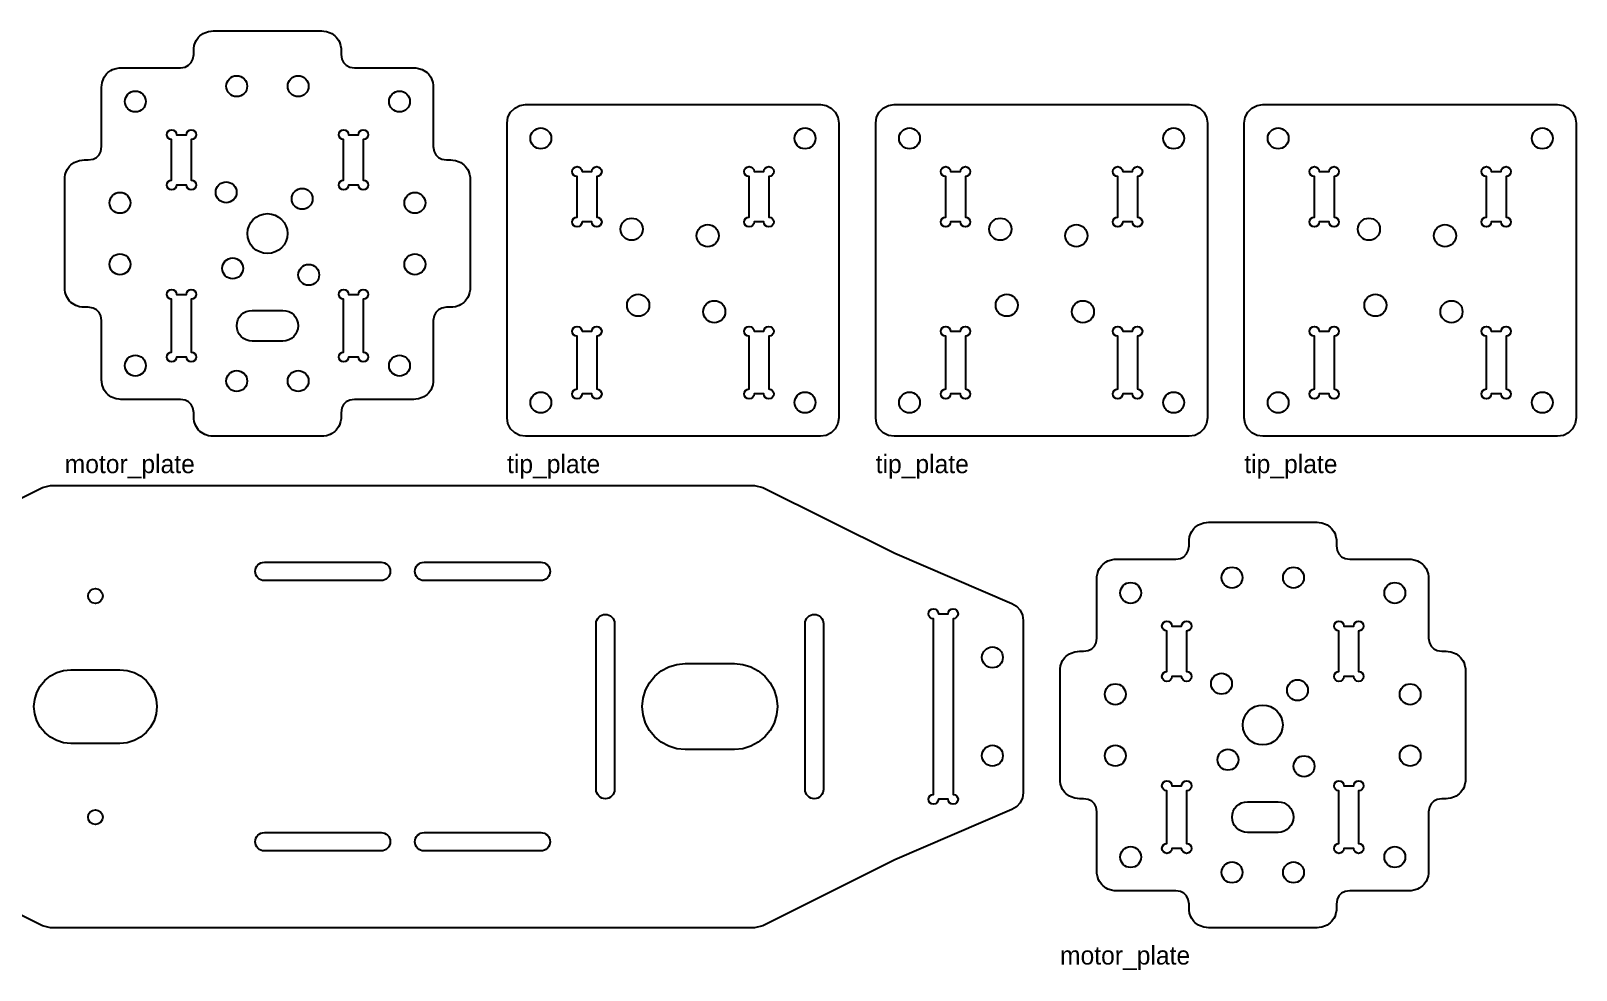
# Model space of a CAD drawing. Header units: millimetres. Extents: x 0 to 390, y -7 to 206.
# Drawn here: x 138.5 to 390, y -6.9 to 146 of the extents above; entities that cross this region are included whole.
import ezdxf

# ---------------------------------------------------------------- set-up
doc = ezdxf.new("R2010")
doc.units = ezdxf.units.MM
for name, color, linetype in [('CUT_INNER', 5, 'Continuous'), ('CUT_OUTER', 1, 'Continuous'), ('NOTES', 7, 'Continuous')]:
    doc.layers.add(name, color=color, linetype=linetype)

msp = doc.modelspace()

# ---------------------------------------------------------------- linework, layer by layer
at = {"layer": 'CUT_INNER'}
for points in [[(161.97, 120.33), (161.71, 120.16), (161.4, 120.1), (161.09, 120.16), (160.83, 120.33), (160.66, 120.59), (160.6, 120.9), (160.66, 121.21), (160.83, 121.47), (161.09, 121.64), (161.4, 121.7), (161.4, 128.3), (161.09, 128.36), (160.83, 128.53), (160.66, 128.79), (160.6, 129.1), (160.66, 129.41), (160.83, 129.67), (161.09, 129.84), (161.4, 129.9), (161.71, 129.84), (161.97, 129.67), (162.14, 129.41), (162.2, 129.1), (163.8, 129.1), (163.86, 129.41), (164.03, 129.67), (164.29, 129.84), (164.6, 129.9), (164.91, 129.84), (165.17, 129.67), (165.34, 129.41), (165.4, 129.1), (165.34, 128.79), (165.17, 128.53), (164.91, 128.36), (164.6, 128.3), (164.6, 121.7), (164.91, 121.64), (165.17, 121.47), (165.34, 121.21), (165.4, 120.9), (165.34, 120.59), (165.17, 120.33), (164.91, 120.16), (164.6, 120.1), (164.29, 120.16), (164.03, 120.33), (163.86, 120.59), (163.8, 120.9), (162.2, 120.9), (162.14, 120.59)], [(189.97, 120.33), (189.71, 120.16), (189.4, 120.1), (189.09, 120.16), (188.83, 120.33), (188.66, 120.59), (188.6, 120.9), (188.66, 121.21), (188.83, 121.47), (189.09, 121.64), (189.4, 121.7), (189.4, 128.3), (189.09, 128.36), (188.83, 128.53), (188.66, 128.79), (188.6, 129.1), (188.66, 129.41), (188.83, 129.67), (189.09, 129.84), (189.4, 129.9), (189.71, 129.84), (189.97, 129.67), (190.14, 129.41), (190.2, 129.1), (191.8, 129.1), (191.86, 129.41), (192.03, 129.67), (192.29, 129.84), (192.6, 129.9), (192.91, 129.84), (193.17, 129.67), (193.34, 129.41), (193.4, 129.1), (193.34, 128.79), (193.17, 128.53), (192.91, 128.36), (192.6, 128.3), (192.6, 121.7), (192.91, 121.64), (193.17, 121.47), (193.34, 121.21), (193.4, 120.9), (193.34, 120.59), (193.17, 120.33), (192.91, 120.16), (192.6, 120.1), (192.29, 120.16), (192.03, 120.33), (191.86, 120.59), (191.8, 120.9), (190.2, 120.9), (190.14, 120.59)], [(227.97, 114.33), (227.71, 114.16), (227.4, 114.1), (227.09, 114.16), (226.83, 114.33), (226.66, 114.59), (226.6, 114.9), (226.66, 115.21), (226.83, 115.47), (227.09, 115.64), (227.4, 115.7), (227.4, 122.3), (227.09, 122.36), (226.83, 122.53), (226.66, 122.79), (226.6, 123.1), (226.66, 123.41), (226.83, 123.67), (227.09, 123.84), (227.4, 123.9), (227.71, 123.84), (227.97, 123.67), (228.14, 123.41), (228.2, 123.1), (229.8, 123.1), (229.86, 123.41), (230.03, 123.67), (230.29, 123.84), (230.6, 123.9), (230.91, 123.84), (231.17, 123.67), (231.34, 123.41), (231.4, 123.1), (231.34, 122.79), (231.17, 122.53), (230.91, 122.36), (230.6, 122.3), (230.6, 115.7), (230.91, 115.64), (231.17, 115.47), (231.34, 115.21), (231.4, 114.9), (231.34, 114.59), (231.17, 114.33), (230.91, 114.16), (230.6, 114.1), (230.29, 114.16), (230.03, 114.33), (229.86, 114.59), (229.8, 114.9), (228.2, 114.9), (228.14, 114.59)], [(255.97, 114.33), (255.71, 114.16), (255.4, 114.1), (255.09, 114.16), (254.83, 114.33), (254.66, 114.59), (254.6, 114.9), (254.66, 115.21), (254.83, 115.47), (255.09, 115.64), (255.4, 115.7), (255.4, 122.3), (255.09, 122.36), (254.83, 122.53), (254.66, 122.79), (254.6, 123.1), (254.66, 123.41), (254.83, 123.67), (255.09, 123.84), (255.4, 123.9), (255.71, 123.84), (255.97, 123.67), (256.14, 123.41), (256.2, 123.1), (257.8, 123.1), (257.86, 123.41), (258.03, 123.67), (258.29, 123.84), (258.6, 123.9), (258.91, 123.84), (259.17, 123.67), (259.34, 123.41), (259.4, 123.1), (259.34, 122.79), (259.17, 122.53), (258.91, 122.36), (258.6, 122.3), (258.6, 115.7), (258.91, 115.64), (259.17, 115.47), (259.34, 115.21), (259.4, 114.9), (259.34, 114.59), (259.17, 114.33), (258.91, 114.16), (258.6, 114.1), (258.29, 114.16), (258.03, 114.33), (257.86, 114.59), (257.8, 114.9), (256.2, 114.9), (256.14, 114.59)], [(287.97, 114.33), (287.71, 114.16), (287.4, 114.1), (287.09, 114.16), (286.83, 114.33), (286.66, 114.59), (286.6, 114.9), (286.66, 115.21), (286.83, 115.47), (287.09, 115.64), (287.4, 115.7), (287.4, 122.3), (287.09, 122.36), (286.83, 122.53), (286.66, 122.79), (286.6, 123.1), (286.66, 123.41), (286.83, 123.67), (287.09, 123.84), (287.4, 123.9), (287.71, 123.84), (287.97, 123.67), (288.14, 123.41), (288.2, 123.1), (289.8, 123.1), (289.86, 123.41), (290.03, 123.67), (290.29, 123.84), (290.6, 123.9), (290.91, 123.84), (291.17, 123.67), (291.34, 123.41), (291.4, 123.1), (291.34, 122.79), (291.17, 122.53), (290.91, 122.36), (290.6, 122.3), (290.6, 115.7), (290.91, 115.64), (291.17, 115.47), (291.34, 115.21), (291.4, 114.9), (291.34, 114.59), (291.17, 114.33), (290.91, 114.16), (290.6, 114.1), (290.29, 114.16), (290.03, 114.33), (289.86, 114.59), (289.8, 114.9), (288.2, 114.9), (288.14, 114.59)], [(315.97, 114.33), (315.71, 114.16), (315.4, 114.1), (315.09, 114.16), (314.83, 114.33), (314.66, 114.59), (314.6, 114.9), (314.66, 115.21), (314.83, 115.47), (315.09, 115.64), (315.4, 115.7), (315.4, 122.3), (315.09, 122.36), (314.83, 122.53), (314.66, 122.79), (314.6, 123.1), (314.66, 123.41), (314.83, 123.67), (315.09, 123.84), (315.4, 123.9), (315.71, 123.84), (315.97, 123.67), (316.14, 123.41), (316.2, 123.1), (317.8, 123.1), (317.86, 123.41), (318.03, 123.67), (318.29, 123.84), (318.6, 123.9), (318.91, 123.84), (319.17, 123.67), (319.34, 123.41), (319.4, 123.1), (319.34, 122.79), (319.17, 122.53), (318.91, 122.36), (318.6, 122.3), (318.6, 115.7), (318.91, 115.64), (319.17, 115.47), (319.34, 115.21), (319.4, 114.9), (319.34, 114.59), (319.17, 114.33), (318.91, 114.16), (318.6, 114.1), (318.29, 114.16), (318.03, 114.33), (317.86, 114.59), (317.8, 114.9), (316.2, 114.9), (316.14, 114.59)], [(347.97, 114.33), (347.71, 114.16), (347.4, 114.1), (347.09, 114.16), (346.83, 114.33), (346.66, 114.59), (346.6, 114.9), (346.66, 115.21), (346.83, 115.47), (347.09, 115.64), (347.4, 115.7), (347.4, 122.3), (347.09, 122.36), (346.83, 122.53), (346.66, 122.79), (346.6, 123.1), (346.66, 123.41), (346.83, 123.67), (347.09, 123.84), (347.4, 123.9), (347.71, 123.84), (347.97, 123.67), (348.14, 123.41), (348.2, 123.1), (349.8, 123.1), (349.86, 123.41), (350.03, 123.67), (350.29, 123.84), (350.6, 123.9), (350.91, 123.84), (351.17, 123.67), (351.34, 123.41), (351.4, 123.1), (351.34, 122.79), (351.17, 122.53), (350.91, 122.36), (350.6, 122.3), (350.6, 115.7), (350.91, 115.64), (351.17, 115.47), (351.34, 115.21), (351.4, 114.9), (351.34, 114.59), (351.17, 114.33), (350.91, 114.16), (350.6, 114.1), (350.29, 114.16), (350.03, 114.33), (349.86, 114.59), (349.8, 114.9), (348.2, 114.9), (348.14, 114.59)], [(375.97, 114.33), (375.71, 114.16), (375.4, 114.1), (375.09, 114.16), (374.83, 114.33), (374.66, 114.59), (374.6, 114.9), (374.66, 115.21), (374.83, 115.47), (375.09, 115.64), (375.4, 115.7), (375.4, 122.3), (375.09, 122.36), (374.83, 122.53), (374.66, 122.79), (374.6, 123.1), (374.66, 123.41), (374.83, 123.67), (375.09, 123.84), (375.4, 123.9), (375.71, 123.84), (375.97, 123.67), (376.14, 123.41), (376.2, 123.1), (377.8, 123.1), (377.86, 123.41), (378.03, 123.67), (378.29, 123.84), (378.6, 123.9), (378.91, 123.84), (379.17, 123.67), (379.34, 123.41), (379.4, 123.1), (379.34, 122.79), (379.17, 122.53), (378.91, 122.36), (378.6, 122.3), (378.6, 115.7), (378.91, 115.64), (379.17, 115.47), (379.34, 115.21), (379.4, 114.9), (379.34, 114.59), (379.17, 114.33), (378.91, 114.16), (378.6, 114.1), (378.29, 114.16), (378.03, 114.33), (377.86, 114.59), (377.8, 114.9), (376.2, 114.9), (376.14, 114.59)], [(161.97, 92.33), (161.71, 92.16), (161.4, 92.1), (161.09, 92.16), (160.83, 92.33), (160.66, 92.59), (160.6, 92.9), (160.66, 93.21), (160.83, 93.47), (161.09, 93.64), (161.4, 93.7), (161.4, 102.3), (161.09, 102.36), (160.83, 102.53), (160.66, 102.79), (160.6, 103.1), (160.66, 103.41), (160.83, 103.67), (161.09, 103.84), (161.4, 103.9), (161.71, 103.84), (161.97, 103.67), (162.14, 103.41), (162.2, 103.1), (163.8, 103.1), (163.86, 103.41), (164.03, 103.67), (164.29, 103.84), (164.6, 103.9), (164.91, 103.84), (165.17, 103.67), (165.34, 103.41), (165.4, 103.1), (165.34, 102.79), (165.17, 102.53), (164.91, 102.36), (164.6, 102.3), (164.6, 93.7), (164.91, 93.64), (165.17, 93.47), (165.34, 93.21), (165.4, 92.9), (165.34, 92.59), (165.17, 92.33), (164.91, 92.16), (164.6, 92.1), (164.29, 92.16), (164.03, 92.33), (163.86, 92.59), (163.8, 92.9), (162.2, 92.9), (162.14, 92.59)], [(189.97, 92.33), (189.71, 92.16), (189.4, 92.1), (189.09, 92.16), (188.83, 92.33), (188.66, 92.59), (188.6, 92.9), (188.66, 93.21), (188.83, 93.47), (189.09, 93.64), (189.4, 93.7), (189.4, 102.3), (189.09, 102.36), (188.83, 102.53), (188.66, 102.79), (188.6, 103.1), (188.66, 103.41), (188.83, 103.67), (189.09, 103.84), (189.4, 103.9), (189.71, 103.84), (189.97, 103.67), (190.14, 103.41), (190.2, 103.1), (191.8, 103.1), (191.86, 103.41), (192.03, 103.67), (192.29, 103.84), (192.6, 103.9), (192.91, 103.84), (193.17, 103.67), (193.34, 103.41), (193.4, 103.1), (193.34, 102.79), (193.17, 102.53), (192.91, 102.36), (192.6, 102.3), (192.6, 93.7), (192.91, 93.64), (193.17, 93.47), (193.34, 93.21), (193.4, 92.9), (193.34, 92.59), (193.17, 92.33), (192.91, 92.16), (192.6, 92.1), (192.29, 92.16), (192.03, 92.33), (191.86, 92.59), (191.8, 92.9), (190.2, 92.9), (190.14, 92.59)], [(179.5, 100.5), (179.99, 100.45), (180.46, 100.31), (180.89, 100.08), (181.27, 99.77), (181.58, 99.39), (181.81, 98.96), (181.95, 98.49), (182, 98), (181.95, 97.51), (181.81, 97.04), (181.58, 96.61), (181.27, 96.23), (180.89, 95.92), (180.46, 95.69), (179.99, 95.55), (179.5, 95.5), (174.5, 95.5), (174.01, 95.55), (173.54, 95.69), (173.11, 95.92), (172.73, 96.23), (172.42, 96.61), (172.19, 97.04), (172.05, 97.51), (172, 98), (172.05, 98.49), (172.19, 98.96), (172.42, 99.39), (172.73, 99.77), (173.11, 100.08), (173.54, 100.31), (174.01, 100.45), (174.5, 100.5)], [(227.97, 86.33), (227.71, 86.16), (227.4, 86.1), (227.09, 86.16), (226.83, 86.33), (226.66, 86.59), (226.6, 86.9), (226.66, 87.21), (226.83, 87.47), (227.09, 87.64), (227.4, 87.7), (227.4, 96.3), (227.09, 96.36), (226.83, 96.53), (226.66, 96.79), (226.6, 97.1), (226.66, 97.41), (226.83, 97.67), (227.09, 97.84), (227.4, 97.9), (227.71, 97.84), (227.97, 97.67), (228.14, 97.41), (228.2, 97.1), (229.8, 97.1), (229.86, 97.41), (230.03, 97.67), (230.29, 97.84), (230.6, 97.9), (230.91, 97.84), (231.17, 97.67), (231.34, 97.41), (231.4, 97.1), (231.34, 96.79), (231.17, 96.53), (230.91, 96.36), (230.6, 96.3), (230.6, 87.7), (230.91, 87.64), (231.17, 87.47), (231.34, 87.21), (231.4, 86.9), (231.34, 86.59), (231.17, 86.33), (230.91, 86.16), (230.6, 86.1), (230.29, 86.16), (230.03, 86.33), (229.86, 86.59), (229.8, 86.9), (228.2, 86.9), (228.14, 86.59)], [(255.97, 86.33), (255.71, 86.16), (255.4, 86.1), (255.09, 86.16), (254.83, 86.33), (254.66, 86.59), (254.6, 86.9), (254.66, 87.21), (254.83, 87.47), (255.09, 87.64), (255.4, 87.7), (255.4, 96.3), (255.09, 96.36), (254.83, 96.53), (254.66, 96.79), (254.6, 97.1), (254.66, 97.41), (254.83, 97.67), (255.09, 97.84), (255.4, 97.9), (255.71, 97.84), (255.97, 97.67), (256.14, 97.41), (256.2, 97.1), (257.8, 97.1), (257.86, 97.41), (258.03, 97.67), (258.29, 97.84), (258.6, 97.9), (258.91, 97.84), (259.17, 97.67), (259.34, 97.41), (259.4, 97.1), (259.34, 96.79), (259.17, 96.53), (258.91, 96.36), (258.6, 96.3), (258.6, 87.7), (258.91, 87.64), (259.17, 87.47), (259.34, 87.21), (259.4, 86.9), (259.34, 86.59), (259.17, 86.33), (258.91, 86.16), (258.6, 86.1), (258.29, 86.16), (258.03, 86.33), (257.86, 86.59), (257.8, 86.9), (256.2, 86.9), (256.14, 86.59)], [(287.97, 86.33), (287.71, 86.16), (287.4, 86.1), (287.09, 86.16), (286.83, 86.33), (286.66, 86.59), (286.6, 86.9), (286.66, 87.21), (286.83, 87.47), (287.09, 87.64), (287.4, 87.7), (287.4, 96.3), (287.09, 96.36), (286.83, 96.53), (286.66, 96.79), (286.6, 97.1), (286.66, 97.41), (286.83, 97.67), (287.09, 97.84), (287.4, 97.9), (287.71, 97.84), (287.97, 97.67), (288.14, 97.41), (288.2, 97.1), (289.8, 97.1), (289.86, 97.41), (290.03, 97.67), (290.29, 97.84), (290.6, 97.9), (290.91, 97.84), (291.17, 97.67), (291.34, 97.41), (291.4, 97.1), (291.34, 96.79), (291.17, 96.53), (290.91, 96.36), (290.6, 96.3), (290.6, 87.7), (290.91, 87.64), (291.17, 87.47), (291.34, 87.21), (291.4, 86.9), (291.34, 86.59), (291.17, 86.33), (290.91, 86.16), (290.6, 86.1), (290.29, 86.16), (290.03, 86.33), (289.86, 86.59), (289.8, 86.9), (288.2, 86.9), (288.14, 86.59)], [(315.97, 86.33), (315.71, 86.16), (315.4, 86.1), (315.09, 86.16), (314.83, 86.33), (314.66, 86.59), (314.6, 86.9), (314.66, 87.21), (314.83, 87.47), (315.09, 87.64), (315.4, 87.7), (315.4, 96.3), (315.09, 96.36), (314.83, 96.53), (314.66, 96.79), (314.6, 97.1), (314.66, 97.41), (314.83, 97.67), (315.09, 97.84), (315.4, 97.9), (315.71, 97.84), (315.97, 97.67), (316.14, 97.41), (316.2, 97.1), (317.8, 97.1), (317.86, 97.41), (318.03, 97.67), (318.29, 97.84), (318.6, 97.9), (318.91, 97.84), (319.17, 97.67), (319.34, 97.41), (319.4, 97.1), (319.34, 96.79), (319.17, 96.53), (318.91, 96.36), (318.6, 96.3), (318.6, 87.7), (318.91, 87.64), (319.17, 87.47), (319.34, 87.21), (319.4, 86.9), (319.34, 86.59), (319.17, 86.33), (318.91, 86.16), (318.6, 86.1), (318.29, 86.16), (318.03, 86.33), (317.86, 86.59), (317.8, 86.9), (316.2, 86.9), (316.14, 86.59)], [(347.97, 86.33), (347.71, 86.16), (347.4, 86.1), (347.09, 86.16), (346.83, 86.33), (346.66, 86.59), (346.6, 86.9), (346.66, 87.21), (346.83, 87.47), (347.09, 87.64), (347.4, 87.7), (347.4, 96.3), (347.09, 96.36), (346.83, 96.53), (346.66, 96.79), (346.6, 97.1), (346.66, 97.41), (346.83, 97.67), (347.09, 97.84), (347.4, 97.9), (347.71, 97.84), (347.97, 97.67), (348.14, 97.41), (348.2, 97.1), (349.8, 97.1), (349.86, 97.41), (350.03, 97.67), (350.29, 97.84), (350.6, 97.9), (350.91, 97.84), (351.17, 97.67), (351.34, 97.41), (351.4, 97.1), (351.34, 96.79), (351.17, 96.53), (350.91, 96.36), (350.6, 96.3), (350.6, 87.7), (350.91, 87.64), (351.17, 87.47), (351.34, 87.21), (351.4, 86.9), (351.34, 86.59), (351.17, 86.33), (350.91, 86.16), (350.6, 86.1), (350.29, 86.16), (350.03, 86.33), (349.86, 86.59), (349.8, 86.9), (348.2, 86.9), (348.14, 86.59)], [(375.97, 86.33), (375.71, 86.16), (375.4, 86.1), (375.09, 86.16), (374.83, 86.33), (374.66, 86.59), (374.6, 86.9), (374.66, 87.21), (374.83, 87.47), (375.09, 87.64), (375.4, 87.7), (375.4, 96.3), (375.09, 96.36), (374.83, 96.53), (374.66, 96.79), (374.6, 97.1), (374.66, 97.41), (374.83, 97.67), (375.09, 97.84), (375.4, 97.9), (375.71, 97.84), (375.97, 97.67), (376.14, 97.41), (376.2, 97.1), (377.8, 97.1), (377.86, 97.41), (378.03, 97.67), (378.29, 97.84), (378.6, 97.9), (378.91, 97.84), (379.17, 97.67), (379.34, 97.41), (379.4, 97.1), (379.34, 96.79), (379.17, 96.53), (378.91, 96.36), (378.6, 96.3), (378.6, 87.7), (378.91, 87.64), (379.17, 87.47), (379.34, 87.21), (379.4, 86.9), (379.34, 86.59), (379.17, 86.33), (378.91, 86.16), (378.6, 86.1), (378.29, 86.16), (378.03, 86.33), (377.86, 86.59), (377.8, 86.9), (376.2, 86.9), (376.14, 86.59)], [(195.5, 59.5), (195.79, 59.47), (196.07, 59.39), (196.33, 59.25), (196.56, 59.06), (196.75, 58.83), (196.89, 58.57), (196.97, 58.29), (197, 58), (196.97, 57.71), (196.89, 57.43), (196.75, 57.17), (196.56, 56.94), (196.33, 56.75), (196.07, 56.61), (195.79, 56.53), (195.5, 56.5), (176.5, 56.5), (176.21, 56.53), (175.93, 56.61), (175.67, 56.75), (175.44, 56.94), (175.25, 57.17), (175.11, 57.43), (175.03, 57.71), (175, 58), (175.03, 58.29), (175.11, 58.57), (175.25, 58.83), (175.44, 59.06), (175.67, 59.25), (175.93, 59.39), (176.21, 59.47), (176.5, 59.5)], [(221.5, 59.5), (221.79, 59.47), (222.07, 59.39), (222.33, 59.25), (222.56, 59.06), (222.75, 58.83), (222.89, 58.57), (222.97, 58.29), (223, 58), (222.97, 57.71), (222.89, 57.43), (222.75, 57.17), (222.56, 56.94), (222.33, 56.75), (222.07, 56.61), (221.79, 56.53), (221.5, 56.5), (202.5, 56.5), (202.21, 56.53), (201.93, 56.61), (201.67, 56.75), (201.44, 56.94), (201.25, 57.17), (201.11, 57.43), (201.03, 57.71), (201, 58), (201.03, 58.29), (201.11, 58.57), (201.25, 58.83), (201.44, 59.06), (201.67, 59.25), (201.93, 59.39), (202.21, 59.47), (202.5, 59.5)], [(230.5, 49.5), (230.53, 49.79), (230.61, 50.07), (230.75, 50.33), (230.94, 50.56), (231.17, 50.75), (231.43, 50.89), (231.71, 50.97), (232, 51), (232.29, 50.97), (232.57, 50.89), (232.83, 50.75), (233.06, 50.56), (233.25, 50.33), (233.39, 50.07), (233.47, 49.79), (233.5, 49.5), (233.5, 22.5), (233.47, 22.21), (233.39, 21.93), (233.25, 21.67), (233.06, 21.44), (232.83, 21.25), (232.57, 21.11), (232.29, 21.03), (232, 21), (231.71, 21.03), (231.43, 21.11), (231.17, 21.25), (230.94, 21.44), (230.75, 21.67), (230.61, 21.93), (230.53, 22.21), (230.5, 22.5)], [(264.5, 49.5), (264.53, 49.79), (264.61, 50.07), (264.75, 50.33), (264.94, 50.56), (265.17, 50.75), (265.43, 50.89), (265.71, 50.97), (266, 51), (266.29, 50.97), (266.57, 50.89), (266.83, 50.75), (267.06, 50.56), (267.25, 50.33), (267.39, 50.07), (267.47, 49.79), (267.5, 49.5), (267.5, 22.5), (267.47, 22.21), (267.39, 21.93), (267.25, 21.67), (267.06, 21.44), (266.83, 21.25), (266.57, 21.11), (266.29, 21.03), (266, 21), (265.71, 21.03), (265.43, 21.11), (265.17, 21.25), (264.94, 21.44), (264.75, 21.67), (264.61, 21.93), (264.53, 22.21), (264.5, 22.5)], [(285.97, 20.33), (285.71, 20.16), (285.4, 20.1), (285.09, 20.16), (284.83, 20.33), (284.66, 20.59), (284.6, 20.9), (284.66, 21.21), (284.83, 21.47), (285.09, 21.64), (285.4, 21.7), (285.4, 50.3), (285.09, 50.36), (284.83, 50.53), (284.66, 50.79), (284.6, 51.1), (284.66, 51.41), (284.83, 51.67), (285.09, 51.84), (285.4, 51.9), (285.71, 51.84), (285.97, 51.67), (286.14, 51.41), (286.2, 51.1), (287.8, 51.1), (287.86, 51.41), (288.03, 51.67), (288.29, 51.84), (288.6, 51.9), (288.91, 51.84), (289.17, 51.67), (289.34, 51.41), (289.4, 51.1), (289.34, 50.79), (289.17, 50.53), (288.91, 50.36), (288.6, 50.3), (288.6, 21.7), (288.91, 21.64), (289.17, 21.47), (289.34, 21.21), (289.4, 20.9), (289.34, 20.59), (289.17, 20.33), (288.91, 20.16), (288.6, 20.1), (288.29, 20.16), (288.03, 20.33), (287.86, 20.59), (287.8, 20.9), (286.2, 20.9), (286.14, 20.59)], [(323.97, 40.33), (323.71, 40.16), (323.4, 40.1), (323.09, 40.16), (322.83, 40.33), (322.66, 40.59), (322.6, 40.9), (322.66, 41.21), (322.83, 41.47), (323.09, 41.64), (323.4, 41.7), (323.4, 48.3), (323.09, 48.36), (322.83, 48.53), (322.66, 48.79), (322.6, 49.1), (322.66, 49.41), (322.83, 49.67), (323.09, 49.84), (323.4, 49.9), (323.71, 49.84), (323.97, 49.67), (324.14, 49.41), (324.2, 49.1), (325.8, 49.1), (325.86, 49.41), (326.03, 49.67), (326.29, 49.84), (326.6, 49.9), (326.91, 49.84), (327.17, 49.67), (327.34, 49.41), (327.4, 49.1), (327.34, 48.79), (327.17, 48.53), (326.91, 48.36), (326.6, 48.3), (326.6, 41.7), (326.91, 41.64), (327.17, 41.47), (327.34, 41.21), (327.4, 40.9), (327.34, 40.59), (327.17, 40.33), (326.91, 40.16), (326.6, 40.1), (326.29, 40.16), (326.03, 40.33), (325.86, 40.59), (325.8, 40.9), (324.2, 40.9), (324.14, 40.59)], [(351.97, 40.33), (351.71, 40.16), (351.4, 40.1), (351.09, 40.16), (350.83, 40.33), (350.66, 40.59), (350.6, 40.9), (350.66, 41.21), (350.83, 41.47), (351.09, 41.64), (351.4, 41.7), (351.4, 48.3), (351.09, 48.36), (350.83, 48.53), (350.66, 48.79), (350.6, 49.1), (350.66, 49.41), (350.83, 49.67), (351.09, 49.84), (351.4, 49.9), (351.71, 49.84), (351.97, 49.67), (352.14, 49.41), (352.2, 49.1), (353.8, 49.1), (353.86, 49.41), (354.03, 49.67), (354.29, 49.84), (354.6, 49.9), (354.91, 49.84), (355.17, 49.67), (355.34, 49.41), (355.4, 49.1), (355.34, 48.79), (355.17, 48.53), (354.91, 48.36), (354.6, 48.3), (354.6, 41.7), (354.91, 41.64), (355.17, 41.47), (355.34, 41.21), (355.4, 40.9), (355.34, 40.59), (355.17, 40.33), (354.91, 40.16), (354.6, 40.1), (354.29, 40.16), (354.03, 40.33), (353.86, 40.59), (353.8, 40.9), (352.2, 40.9), (352.14, 40.59)], [(253, 43), (254.37, 42.87), (255.68, 42.47), (256.89, 41.82), (257.95, 40.95), (258.82, 39.89), (259.47, 38.68), (259.87, 37.37), (260, 36), (259.87, 34.63), (259.47, 33.32), (258.82, 32.11), (257.95, 31.05), (256.89, 30.18), (255.68, 29.53), (254.37, 29.13), (253, 29), (245, 29), (243.63, 29.13), (242.32, 29.53), (241.11, 30.18), (240.05, 31.05), (239.18, 32.11), (238.53, 33.32), (238.13, 34.63), (238, 36), (238.13, 37.37), (238.53, 38.68), (239.18, 39.89), (240.05, 40.95), (241.11, 41.82), (242.32, 42.47), (243.63, 42.87), (245, 43)], [(153, 42), (154.17, 41.88), (155.3, 41.54), (156.33, 40.99), (157.24, 40.24), (157.99, 39.33), (158.54, 38.3), (158.88, 37.17), (159, 36), (158.88, 34.83), (158.54, 33.7), (157.99, 32.67), (157.24, 31.76), (156.33, 31.01), (155.3, 30.46), (154.17, 30.12), (153, 30), (145, 30), (143.83, 30.12), (142.7, 30.46), (141.67, 31.01), (140.76, 31.76), (140.01, 32.67), (139.46, 33.7), (139.12, 34.83), (139, 36), (139.12, 37.17), (139.46, 38.3), (140.01, 39.33), (140.76, 40.24), (141.67, 40.99), (142.7, 41.54), (143.83, 41.88), (145, 42)], [(323.97, 12.33), (323.71, 12.16), (323.4, 12.1), (323.09, 12.16), (322.83, 12.33), (322.66, 12.59), (322.6, 12.9), (322.66, 13.21), (322.83, 13.47), (323.09, 13.64), (323.4, 13.7), (323.4, 22.3), (323.09, 22.36), (322.83, 22.53), (322.66, 22.79), (322.6, 23.1), (322.66, 23.41), (322.83, 23.67), (323.09, 23.84), (323.4, 23.9), (323.71, 23.84), (323.97, 23.67), (324.14, 23.41), (324.2, 23.1), (325.8, 23.1), (325.86, 23.41), (326.03, 23.67), (326.29, 23.84), (326.6, 23.9), (326.91, 23.84), (327.17, 23.67), (327.34, 23.41), (327.4, 23.1), (327.34, 22.79), (327.17, 22.53), (326.91, 22.36), (326.6, 22.3), (326.6, 13.7), (326.91, 13.64), (327.17, 13.47), (327.34, 13.21), (327.4, 12.9), (327.34, 12.59), (327.17, 12.33), (326.91, 12.16), (326.6, 12.1), (326.29, 12.16), (326.03, 12.33), (325.86, 12.59), (325.8, 12.9), (324.2, 12.9), (324.14, 12.59)], [(351.97, 12.33), (351.71, 12.16), (351.4, 12.1), (351.09, 12.16), (350.83, 12.33), (350.66, 12.59), (350.6, 12.9), (350.66, 13.21), (350.83, 13.47), (351.09, 13.64), (351.4, 13.7), (351.4, 22.3), (351.09, 22.36), (350.83, 22.53), (350.66, 22.79), (350.6, 23.1), (350.66, 23.41), (350.83, 23.67), (351.09, 23.84), (351.4, 23.9), (351.71, 23.84), (351.97, 23.67), (352.14, 23.41), (352.2, 23.1), (353.8, 23.1), (353.86, 23.41), (354.03, 23.67), (354.29, 23.84), (354.6, 23.9), (354.91, 23.84), (355.17, 23.67), (355.34, 23.41), (355.4, 23.1), (355.34, 22.79), (355.17, 22.53), (354.91, 22.36), (354.6, 22.3), (354.6, 13.7), (354.91, 13.64), (355.17, 13.47), (355.34, 13.21), (355.4, 12.9), (355.34, 12.59), (355.17, 12.33), (354.91, 12.16), (354.6, 12.1), (354.29, 12.16), (354.03, 12.33), (353.86, 12.59), (353.8, 12.9), (352.2, 12.9), (352.14, 12.59)], [(341.5, 20.5), (341.99, 20.45), (342.46, 20.31), (342.89, 20.08), (343.27, 19.77), (343.58, 19.39), (343.81, 18.96), (343.95, 18.49), (344, 18), (343.95, 17.51), (343.81, 17.04), (343.58, 16.61), (343.27, 16.23), (342.89, 15.92), (342.46, 15.69), (341.99, 15.55), (341.5, 15.5), (336.5, 15.5), (336.01, 15.55), (335.54, 15.69), (335.11, 15.92), (334.73, 16.23), (334.42, 16.61), (334.19, 17.04), (334.05, 17.51), (334, 18), (334.05, 18.49), (334.19, 18.96), (334.42, 19.39), (334.73, 19.77), (335.11, 20.08), (335.54, 20.31), (336.01, 20.45), (336.5, 20.5)], [(195.5, 15.5), (195.79, 15.47), (196.07, 15.39), (196.33, 15.25), (196.56, 15.06), (196.75, 14.83), (196.89, 14.57), (196.97, 14.29), (197, 14), (196.97, 13.71), (196.89, 13.43), (196.75, 13.17), (196.56, 12.94), (196.33, 12.75), (196.07, 12.61), (195.79, 12.53), (195.5, 12.5), (176.5, 12.5), (176.21, 12.53), (175.93, 12.61), (175.67, 12.75), (175.44, 12.94), (175.25, 13.17), (175.11, 13.43), (175.03, 13.71), (175, 14), (175.03, 14.29), (175.11, 14.57), (175.25, 14.83), (175.44, 15.06), (175.67, 15.25), (175.93, 15.39), (176.21, 15.47), (176.5, 15.5)], [(221.5, 15.5), (221.79, 15.47), (222.07, 15.39), (222.33, 15.25), (222.56, 15.06), (222.75, 14.83), (222.89, 14.57), (222.97, 14.29), (223, 14), (222.97, 13.71), (222.89, 13.43), (222.75, 13.17), (222.56, 12.94), (222.33, 12.75), (222.07, 12.61), (221.79, 12.53), (221.5, 12.5), (202.5, 12.5), (202.21, 12.53), (201.93, 12.61), (201.67, 12.75), (201.44, 12.94), (201.25, 13.17), (201.11, 13.43), (201.03, 13.71), (201, 14), (201.03, 14.29), (201.11, 14.57), (201.25, 14.83), (201.44, 15.06), (201.67, 15.25), (201.93, 15.39), (202.21, 15.47), (202.5, 15.5)]]:
    msp.add_lwpolyline(points, close=True, dxfattribs=at)
for centre, radius in [((172, 137), 1.7), ((182, 137), 1.7), ((155.5, 134.5), 1.7), ((198.5, 134.5), 1.7), ((221.5, 128.5), 1.7), ((264.5, 128.5), 1.7), ((281.5, 128.5), 1.7), ((324.5, 128.5), 1.7), ((341.5, 128.5), 1.7), ((384.5, 128.5), 1.7), ((170.28, 119.72), 1.7), ((153, 118), 1.7), ((182.66, 118.66), 1.7), ((201, 118), 1.7), ((177, 113), 3.25), ((236.28, 113.72), 1.8), ((248.66, 112.66), 1.8), ((296.28, 113.72), 1.8), ((308.66, 112.66), 1.8), ((356.28, 113.72), 1.8), ((368.66, 112.66), 1.8), ((153, 108), 1.7), ((171.34, 107.34), 1.7), ((201, 108), 1.7), ((183.72, 106.28), 1.7), ((237.34, 101.34), 1.8), ((297.34, 101.34), 1.8), ((357.34, 101.34), 1.8), ((249.72, 100.28), 1.8), ((309.72, 100.28), 1.8), ((369.72, 100.28), 1.8), ((155.5, 91.5), 1.7), ((198.5, 91.5), 1.7), ((172, 89), 1.7), ((182, 89), 1.7), ((221.5, 85.5), 1.7), ((264.5, 85.5), 1.7), ((281.5, 85.5), 1.7), ((324.5, 85.5), 1.7), ((341.5, 85.5), 1.7), ((384.5, 85.5), 1.7), ((334, 57), 1.7), ((344, 57), 1.7), ((317.5, 54.5), 1.7), ((360.5, 54.5), 1.7), ((149, 54), 1.2), ((295, 44), 1.7), ((332.28, 39.72), 1.7), ((344.66, 38.66), 1.7), ((315, 38), 1.7), ((363, 38), 1.7), ((339, 33), 3.25), ((295, 28), 1.7), ((315, 28), 1.7), ((333.34, 27.34), 1.7), ((345.72, 26.28), 1.7), ((363, 28), 1.7), ((149, 18), 1.2), ((317.5, 11.5), 1.7), ((360.5, 11.5), 1.7), ((334, 9), 1.7), ((344, 9), 1.7)]:
    msp.add_circle(centre, radius, dxfattribs=at)
at = {"layer": 'CUT_OUTER'}
for points in [[(144.02, 103.84), (144, 104.16), (144, 121.84), (144.02, 122.16), (144.1, 122.61), (144.29, 123.21), (144.43, 123.48), (144.8, 123.99), (145.01, 124.2), (145.52, 124.57), (145.79, 124.71), (146.39, 124.9), (146.84, 124.98), (147.16, 125), (147.84, 125), (148.61, 125.12), (149.16, 125.4), (149.6, 125.84), (149.88, 126.39), (150, 127.16), (150, 136.84), (150.02, 137.16), (150.1, 137.61), (150.29, 138.21), (150.43, 138.48), (150.8, 138.99), (151.01, 139.2), (151.52, 139.57), (151.79, 139.71), (152.39, 139.9), (152.84, 139.98), (153.16, 140), (162.84, 140), (163.61, 140.12), (164.16, 140.4), (164.6, 140.84), (164.88, 141.39), (165, 142.16), (165, 142.84), (165.02, 143.16), (165.1, 143.61), (165.29, 144.21), (165.43, 144.48), (165.8, 144.99), (166.01, 145.2), (166.52, 145.57), (166.79, 145.71), (167.39, 145.9), (167.84, 145.98), (168.16, 146), (185.84, 146), (186.16, 145.98), (186.61, 145.9), (187.21, 145.71), (187.48, 145.57), (187.99, 145.2), (188.2, 144.99), (188.57, 144.48), (188.71, 144.21), (188.9, 143.61), (188.98, 143.16), (189, 142.84), (189, 142.16), (189.12, 141.39), (189.4, 140.84), (189.84, 140.4), (190.39, 140.12), (191.16, 140), (200.84, 140), (201.16, 139.98), (201.61, 139.9), (202.21, 139.71), (202.48, 139.57), (202.99, 139.2), (203.2, 138.99), (203.57, 138.48), (203.71, 138.21), (203.9, 137.61), (203.98, 137.16), (204, 136.84), (204, 127.16), (204.12, 126.39), (204.4, 125.84), (204.84, 125.4), (205.39, 125.12), (206.16, 125), (206.84, 125), (207.16, 124.98), (207.61, 124.9), (208.21, 124.71), (208.48, 124.57), (208.99, 124.2), (209.2, 123.99), (209.57, 123.48), (209.71, 123.21), (209.9, 122.61), (209.98, 122.16), (210, 121.84), (210, 104.16), (209.98, 103.84), (209.9, 103.39), (209.71, 102.79), (209.57, 102.52), (209.2, 102.01), (208.99, 101.8), (208.48, 101.43), (208.21, 101.29), (207.61, 101.1), (207.16, 101.02), (206.84, 101), (206.16, 101), (205.39, 100.88), (204.84, 100.6), (204.4, 100.16), (204.12, 99.61), (204, 98.84), (204, 89.16), (203.98, 88.84), (203.9, 88.39), (203.71, 87.79), (203.57, 87.52), (203.2, 87.01), (202.99, 86.8), (202.48, 86.43), (202.21, 86.29), (201.61, 86.1), (201.16, 86.02), (200.84, 86), (191.16, 86), (190.39, 85.88), (189.84, 85.6), (189.4, 85.16), (189.12, 84.61), (189, 83.84), (189, 83.16), (188.98, 82.84), (188.9, 82.39), (188.71, 81.79), (188.57, 81.52), (188.2, 81.01), (187.99, 80.8), (187.48, 80.43), (187.21, 80.29), (186.61, 80.1), (186.16, 80.02), (185.84, 80), (168.16, 80), (167.84, 80.02), (167.39, 80.1), (166.79, 80.29), (166.52, 80.43), (166.01, 80.8), (165.8, 81.01), (165.43, 81.52), (165.29, 81.79), (165.1, 82.39), (165.02, 82.84), (165, 83.16), (165, 83.84), (164.88, 84.61), (164.6, 85.16), (164.16, 85.6), (163.61, 85.88), (162.84, 86), (153.16, 86), (152.84, 86.02), (152.39, 86.1), (151.79, 86.29), (151.52, 86.43), (151.01, 86.8), (150.8, 87.01), (150.43, 87.52), (150.29, 87.79), (150.1, 88.39), (150.02, 88.84), (150, 89.16), (150, 98.84), (149.88, 99.61), (149.6, 100.16), (149.16, 100.6), (148.61, 100.88), (147.84, 101), (147.16, 101), (146.84, 101.02), (146.39, 101.1), (145.79, 101.29), (145.52, 101.43), (145.01, 101.8), (144.8, 102.01), (144.43, 102.52), (144.29, 102.79), (144.1, 103.39)], [(219, 80), (218.07, 80.15), (217.24, 80.57), (216.57, 81.24), (216.15, 82.07), (216, 83), (216, 131), (216.15, 131.93), (216.57, 132.76), (217.24, 133.43), (218.07, 133.85), (219, 134), (267, 134), (267.93, 133.85), (268.76, 133.43), (269.43, 132.76), (269.85, 131.93), (270, 131), (270, 83), (269.85, 82.07), (269.43, 81.24), (268.76, 80.57), (267.93, 80.15), (267, 80)], [(279, 80), (278.07, 80.15), (277.24, 80.57), (276.57, 81.24), (276.15, 82.07), (276, 83), (276, 131), (276.15, 131.93), (276.57, 132.76), (277.24, 133.43), (278.07, 133.85), (279, 134), (327, 134), (327.93, 133.85), (328.76, 133.43), (329.43, 132.76), (329.85, 131.93), (330, 131), (330, 83), (329.85, 82.07), (329.43, 81.24), (328.76, 80.57), (327.93, 80.15), (327, 80)], [(339, 80), (338.07, 80.15), (337.24, 80.57), (336.57, 81.24), (336.15, 82.07), (336, 83), (336, 131), (336.15, 131.93), (336.57, 132.76), (337.24, 133.43), (338.07, 133.85), (339, 134), (387, 134), (387.93, 133.85), (388.76, 133.43), (389.43, 132.76), (389.85, 131.93), (390, 131), (390, 83), (389.85, 82.07), (389.43, 81.24), (388.76, 80.57), (387.93, 80.15), (387, 80)], [(306.02, 23.84), (306, 24.16), (306, 41.84), (306.02, 42.16), (306.1, 42.61), (306.29, 43.21), (306.43, 43.48), (306.8, 43.99), (307.01, 44.2), (307.52, 44.57), (307.79, 44.71), (308.39, 44.9), (308.84, 44.98), (309.16, 45), (309.84, 45), (310.61, 45.12), (311.16, 45.4), (311.6, 45.84), (311.88, 46.39), (312, 47.16), (312, 56.84), (312.02, 57.16), (312.1, 57.61), (312.29, 58.21), (312.43, 58.48), (312.8, 58.99), (313.01, 59.2), (313.52, 59.57), (313.79, 59.71), (314.39, 59.9), (314.84, 59.98), (315.16, 60), (324.84, 60), (325.61, 60.12), (326.16, 60.4), (326.6, 60.84), (326.88, 61.39), (327, 62.16), (327, 62.84), (327.02, 63.16), (327.1, 63.61), (327.29, 64.21), (327.43, 64.48), (327.8, 64.99), (328.01, 65.2), (328.52, 65.57), (328.79, 65.71), (329.39, 65.9), (329.84, 65.98), (330.16, 66), (347.84, 66), (348.16, 65.98), (348.61, 65.9), (349.21, 65.71), (349.48, 65.57), (349.99, 65.2), (350.2, 64.99), (350.57, 64.48), (350.71, 64.21), (350.9, 63.61), (350.98, 63.16), (351, 62.84), (351, 62.16), (351.12, 61.39), (351.4, 60.84), (351.84, 60.4), (352.39, 60.12), (353.16, 60), (362.84, 60), (363.16, 59.98), (363.61, 59.9), (364.21, 59.71), (364.48, 59.57), (364.99, 59.2), (365.2, 58.99), (365.57, 58.48), (365.71, 58.21), (365.9, 57.61), (365.98, 57.16), (366, 56.84), (366, 47.16), (366.12, 46.39), (366.4, 45.84), (366.84, 45.4), (367.39, 45.12), (368.16, 45), (368.84, 45), (369.16, 44.98), (369.61, 44.9), (370.21, 44.71), (370.48, 44.57), (370.99, 44.2), (371.2, 43.99), (371.57, 43.48), (371.71, 43.21), (371.9, 42.61), (371.98, 42.16), (372, 41.84), (372, 24.16), (371.98, 23.84), (371.9, 23.39), (371.71, 22.79), (371.57, 22.52), (371.2, 22.01), (370.99, 21.8), (370.48, 21.43), (370.21, 21.29), (369.61, 21.1), (369.16, 21.02), (368.84, 21), (368.16, 21), (367.39, 20.88), (366.84, 20.6), (366.4, 20.16), (366.12, 19.61), (366, 18.84), (366, 9.16), (365.98, 8.84), (365.9, 8.39), (365.71, 7.79), (365.57, 7.52), (365.2, 7.01), (364.99, 6.8), (364.48, 6.43), (364.21, 6.29), (363.61, 6.1), (363.16, 6.02), (362.84, 6), (353.16, 6), (352.39, 5.88), (351.84, 5.6), (351.4, 5.16), (351.12, 4.61), (351, 3.84), (351, 3.16), (350.98, 2.84), (350.9, 2.39), (350.71, 1.79), (350.57, 1.52), (350.2, 1.01), (349.99, 0.8), (349.48, 0.43), (349.21, 0.29), (348.61, 0.1), (348.16, 0.02), (347.84, 0), (330.16, 0), (329.84, 0.02), (329.39, 0.1), (328.79, 0.29), (328.52, 0.43), (328.01, 0.8), (327.8, 1.01), (327.43, 1.52), (327.29, 1.79), (327.1, 2.39), (327.02, 2.84), (327, 3.16), (327, 3.84), (326.88, 4.61), (326.6, 5.16), (326.16, 5.6), (325.61, 5.88), (324.84, 6), (315.16, 6), (314.84, 6.02), (314.39, 6.1), (313.79, 6.29), (313.52, 6.43), (313.01, 6.8), (312.8, 7.01), (312.43, 7.52), (312.29, 7.79), (312.1, 8.39), (312.02, 8.84), (312, 9.16), (312, 18.84), (311.88, 19.61), (311.6, 20.16), (311.16, 20.6), (310.61, 20.88), (309.84, 21), (309.16, 21), (308.84, 21.02), (308.39, 21.1), (307.79, 21.29), (307.52, 21.43), (307.01, 21.8), (306.8, 22.01), (306.43, 22.52), (306.29, 22.79), (306.1, 23.39)]]:
    msp.add_lwpolyline(points, close=True, dxfattribs=at)
msp.add_lwpolyline([(118.88, 60.95), (140.37, 71.68), (141.71, 72), (256.29, 72), (257.63, 71.68), (279.12, 60.95), (298.18, 52.78), (298.92, 52.32), (299.5, 51.67), (299.87, 50.88), (300, 50.02), (300, 21.98), (299.87, 21.12), (299.5, 20.33), (298.92, 19.68), (298.18, 19.22), (279.12, 11.05), (257.63, 0.32), (256.29, 0), (141.71, 0), (140.37, 0.32), (118.88, 11.05)], dxfattribs=at)

# ---------------------------------------------------------------- texts
at = {"layer": 'NOTES'}
for s, p in [('motor_plate', (144, 74)), ('tip_plate', (216, 74)), ('tip_plate', (276, 74)), ('tip_plate', (336, 74)), ('motor_plate', (306, -6))]:
    msp.add_text(s, height=3, dxfattribs=at).set_placement(p)

doc.saveas('drawing.dxf')
